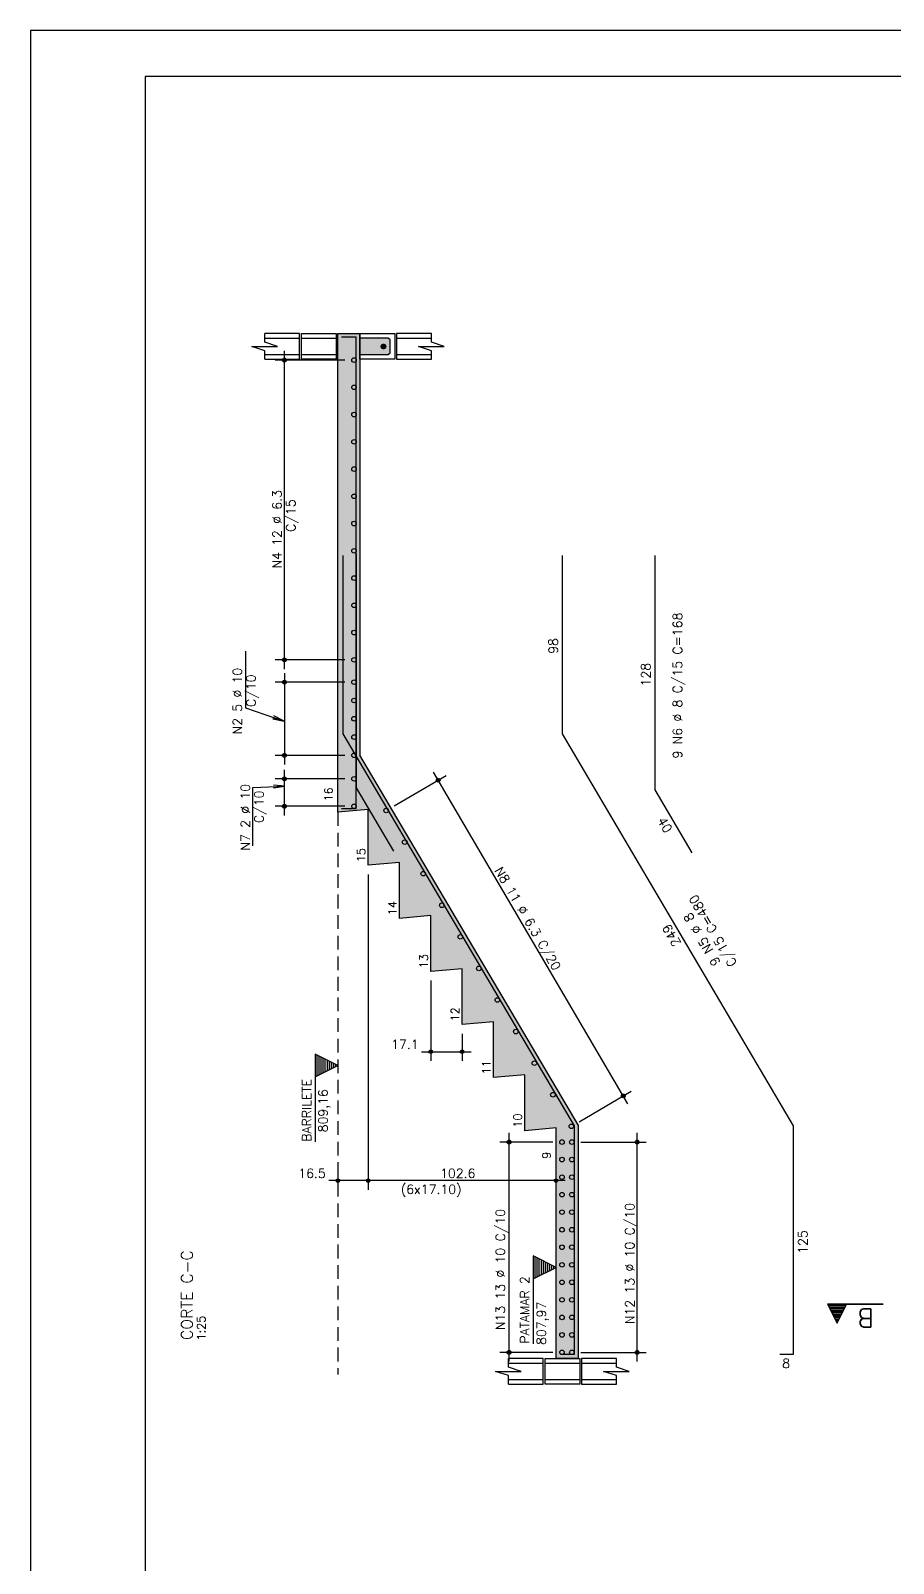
# Model space of a CAD drawing. Extents: x 0 to 84.1, y 0 to 59.4.
# Drawn here: x 0 to 18.85, y 25.9 to 59.4 of the extents above; entities that cross this region are included whole.
import ezdxf

# ---------------------------------------------------------------- set-up
doc = ezdxf.new("R2010")
doc.units = 0
doc.header["$MEASUREMENT"] = 0
doc.linetypes.add('ESTILO_TQS_0001', pattern=[0.45, 0.3, -0.15])
for name, color, linetype in [('ARQ_FOLHA', 7, 'CONTINUOUS'), ('PENA_01', 1, 'CONTINUOUS'), ('PENA_02', 2, 'CONTINUOUS'), ('PENA_03', 3, 'CONTINUOUS'), ('PENA_04', 4, 'CONTINUOUS'), ('PENA_05', 5, 'CONTINUOUS'), ('PENA_10', 253, 'CONTINUOUS')]:
    doc.layers.add(name, color=color, linetype=linetype)
doc.styles.get("Standard").update_dxf_attribs({"font": 'ROMANS.SHX'})

msp = doc.modelspace()

# ---------------------------------------------------------------- linework, layer by layer
at = {"layer": 'ARQ_FOLHA', "color": 1}
for points in [[(0, 0), (84.1, 0), (84.1, 59.4), (0, 59.4)], [(2.5, 1), (83.1, 1), (83.1, 58.4), (2.5, 58.4)]]:
    msp.add_lwpolyline(points, close=True, dxfattribs=at)
at = {"layer": 'PENA_01', "linetype": 'Continuous'}
for p, q in [((6.713, 42.319), (6.713, 52.78)), ((6.713, 52.78), (7.193, 52.78)), ((7.193, 52.78), (7.193, 43.57)), ((5.543, 45.449), (5.543, 52.401)), ((6.863, 52.201), (5.343, 52.201)), ((6.863, 45.649), (5.343, 45.649)), ((5.543, 45.362), (5.543, 43.362)), ((6.863, 45.162), (5.343, 45.162)), ((6.863, 43.562), (5.343, 43.562)), ((11.957, 35.49), (7.193, 43.57)), ((5.543, 42.249), (5.543, 43.249)), ((6.863, 43.049), (5.343, 43.049)), ((7.94, 42.458), (9.074, 43.122)), ((13.048, 35.947), (8.8, 43.194)), ((6.863, 42.449), (5.343, 42.449)), ((7.373, 42.379), (6.713, 42.319)), ((7.373, 41.159), (7.373, 42.379)), ((8.057, 41.219), (7.373, 41.159)), ((8.057, 39.999), (8.057, 41.219)), ((7.373, 40.959), (7.373, 34.068)), ((8.741, 40.059), (8.057, 39.999)), ((8.741, 38.839), (8.741, 40.059)), ((9.425, 38.899), (8.741, 38.839)), ((9.425, 37.679), (9.425, 38.899)), ((8.741, 38.639), (8.741, 36.886)), ((10.109, 37.739), (9.425, 37.679)), ((10.109, 36.519), (10.109, 37.739)), ((9.425, 37.479), (9.425, 36.886)), ((8.541, 37.086), (9.625, 37.086)), ((10.793, 36.579), (10.109, 36.519)), ((10.793, 35.359), (10.793, 36.579)), ((11.986, 35.556), (13.12, 36.221)), ((10.45, 30.315), (10.45, 35.311)), ((11.477, 35.419), (10.793, 35.359)), ((11.477, 30.38), (11.477, 35.419)), ((11.957, 35.49), (11.957, 30.38)), ((13.248, 30.315), (13.248, 35.311)), ((7.373, 34.843), (7.373, 34.068)), ((11.407, 35.111), (10.25, 35.111)), ((12.022, 35.111), (13.448, 35.111)), ((6.713, 34.564), (6.713, 34.068)), ((7.573, 34.268), (6.513, 34.268)), ((11.677, 34.268), (7.173, 34.268)), ((11.477, 33.957), (11.477, 34.468)), ((11.407, 30.515), (10.25, 30.515)), ((12.022, 30.515), (13.448, 30.515)), ((11.957, 30.38), (11.477, 30.38))]:
    msp.add_line(p, q, dxfattribs=at)
at = {"layer": 'PENA_01', "linetype": 'ESTILO_TQS_0001'}
msp.add_line((6.713, 42.319), (6.713, 30.035), dxfattribs=at)
at = {"layer": 'PENA_02', "linetype": 'Continuous'}
for points in [[(0, 0), (84.1, 0), (84.1, 59.4), (0, 59.4), (0, 0)], [(0, 0), (84.1, 0), (84.1, 59.4), (0, 59.4), (0, 0)], [(5.113, 52.22), (5.113, 52.406), (4.833, 52.5), (5.393, 52.5), (5.113, 52.593), (5.113, 52.78)], [(8.753, 52.22), (8.753, 52.406), (8.473, 52.5), (9.033, 52.5), (8.753, 52.593), (8.753, 52.78)], [(10.437, 29.82), (10.437, 30.006), (10.157, 30.1), (10.717, 30.1), (10.437, 30.193), (10.437, 30.38)], [(12.797, 29.82), (12.797, 30.006), (12.517, 30.1), (13.077, 30.1), (12.797, 30.193), (12.797, 30.38)]]:
    msp.add_lwpolyline(points, dxfattribs=at)
for centre, radius in [((5.543, 52.201), 0.0416), ((5.543, 52.201), 0.0208), ((5.543, 45.649), 0.0416), ((5.543, 45.649), 0.0208), ((5.543, 45.162), 0.0416), ((5.543, 45.162), 0.0208), ((5.543, 43.562), 0.0416), ((5.543, 43.562), 0.0208), ((5.543, 43.049), 0.0416), ((5.543, 43.049), 0.0208), ((8.901, 43.021), 0.0416), ((8.901, 43.021), 0.0208), ((5.543, 42.449), 0.0416), ((5.543, 42.449), 0.0208), ((8.741, 37.086), 0.04), ((8.741, 37.086), 0.02), ((9.425, 37.086), 0.04), ((9.425, 37.086), 0.02), ((12.947, 36.12), 0.0416), ((12.947, 36.12), 0.0208), ((10.45, 35.111), 0.0416), ((10.45, 35.111), 0.0208), ((13.248, 35.111), 0.0416), ((13.248, 35.111), 0.0208), ((6.713, 34.268), 0.04), ((6.713, 34.268), 0.02), ((7.373, 34.268), 0.04), ((7.373, 34.268), 0.04), ((7.373, 34.268), 0.02), ((7.373, 34.268), 0.02), ((11.477, 34.268), 0.04), ((11.477, 34.268), 0.02), ((10.45, 30.515), 0.0416), ((10.45, 30.515), 0.0208), ((13.248, 30.515), 0.0416), ((13.248, 30.515), 0.0208)]:
    msp.add_circle(centre, radius, dxfattribs=at)
at = {"layer": 'PENA_03', "linetype": 'Continuous'}
for p, q in [((5.873, 52.78), (5.113, 52.78)), ((5.113, 52.68), (5.873, 52.68)), ((5.873, 52.22), (5.873, 52.78)), ((5.913, 52.68), (6.673, 52.68)), ((8.753, 52.78), (7.993, 52.78)), ((7.993, 52.78), (7.993, 52.22)), ((7.993, 52.68), (8.753, 52.68)), ((5.113, 52.32), (5.873, 52.32)), ((5.913, 52.32), (6.673, 52.32)), ((7.993, 52.32), (8.753, 52.32)), ((5.113, 52.22), (5.873, 52.22)), ((7.993, 52.22), (8.753, 52.22)), ((6.213, 37.035), (6.213, 35.115)), ((6.713, 36.785), (6.213, 37.035)), ((6.258, 36.557), (6.258, 37.013)), ((6.303, 36.579), (6.303, 36.99)), ((6.347, 36.602), (6.347, 36.968)), ((6.392, 36.624), (6.392, 36.946)), ((6.436, 36.646), (6.436, 36.923)), ((6.481, 36.669), (6.481, 36.901)), ((6.526, 36.691), (6.526, 36.879)), ((6.57, 36.713), (6.57, 36.856)), ((6.713, 36.785), (6.213, 36.535)), ((6.615, 36.735), (6.615, 36.834)), ((6.659, 36.758), (6.659, 36.812)), ((10.977, 32.623), (10.977, 30.703)), ((11.477, 32.373), (10.977, 32.623)), ((11.022, 32.145), (11.022, 32.6)), ((11.067, 32.167), (11.067, 32.578)), ((11.111, 32.19), (11.111, 32.556)), ((11.156, 32.212), (11.156, 32.533)), ((11.2, 32.234), (11.2, 32.511)), ((11.477, 32.373), (10.977, 32.123)), ((11.245, 32.256), (11.245, 32.489)), ((11.29, 32.279), (11.29, 32.467)), ((11.334, 32.301), (11.334, 32.444)), ((11.379, 32.323), (11.379, 32.422)), ((11.423, 32.346), (11.423, 32.4)), ((11.197, 30.38), (10.437, 30.38)), ((10.437, 30.28), (11.197, 30.28)), ((11.197, 29.82), (11.197, 30.38)), ((11.238, 30.28), (11.998, 30.28)), ((12.797, 30.38), (12.037, 30.38)), ((12.037, 30.38), (12.037, 29.82)), ((12.037, 30.28), (12.797, 30.28)), ((10.437, 29.92), (11.197, 29.92)), ((10.437, 29.82), (11.197, 29.82)), ((11.238, 29.92), (11.998, 29.92)), ((12.037, 29.92), (12.797, 29.92)), ((12.037, 29.82), (12.797, 29.82))]:
    msp.add_line(p, q, dxfattribs=at)
for points in [[(6.673, 52.78), (6.673, 52.22), (5.913, 52.22), (5.913, 52.78), (6.673, 52.78)], [(7.953, 52.78), (7.953, 52.22), (7.193, 52.22), (7.193, 52.78), (7.953, 52.78)], [(7.193, 52.32), (7.813, 52.32), (7.853, 52.36), (7.853, 52.64), (7.813, 52.68), (7.193, 52.68)], [(7.707, 52.447), (7.697, 52.448), (7.687, 52.452), (7.678, 52.457), (7.67, 52.464), (7.664, 52.472), (7.66, 52.482), (7.657, 52.492), (7.657, 52.503), (7.66, 52.513), (7.664, 52.522), (7.67, 52.531), (7.678, 52.538), (7.687, 52.543), (7.697, 52.546), (7.707, 52.547), (7.717, 52.546), (7.727, 52.543), (7.736, 52.538), (7.744, 52.531), (7.75, 52.522), (7.755, 52.513), (7.757, 52.503), (7.757, 52.492), (7.755, 52.482), (7.75, 52.472), (7.744, 52.464), (7.736, 52.457), (7.727, 52.452), (7.717, 52.448), (7.707, 52.447)], [(4.692, 45.836), (4.692, 44.601), (5.536, 44.313), (5.291, 44.362), (5.536, 44.313), (5.312, 44.424)], [(4.851, 41.585), (4.851, 42.861), (5.551, 42.892), (5.305, 42.849), (5.551, 42.892), (5.302, 42.914)], [(6.213, 36.535), (6.713, 36.785), (6.213, 37.035), (6.213, 36.535)], [(10.977, 32.123), (11.477, 32.373), (10.977, 32.623), (10.977, 32.123)], [(17.413, 31.566), (17.617, 31.157), (17.822, 31.566), (17.413, 31.566)], [(11.998, 30.38), (11.998, 29.82), (11.238, 29.82), (11.238, 30.38), (11.998, 30.38)]]:
    msp.add_lwpolyline(points, dxfattribs=at)
for centre in [(7.707, 52.497), (7.063, 52.201), (7.063, 51.605), (7.063, 51.01), (7.063, 50.414), (7.063, 49.819), (7.063, 49.223), (7.063, 48.627), (7.063, 48.032), (7.063, 47.436), (7.063, 46.841), (7.063, 46.245), (7.063, 45.649), (7.063, 45.162), (7.063, 44.762), (7.063, 44.362), (7.063, 43.962), (7.063, 43.562), (7.063, 43.049), (7.063, 42.449), (7.767, 42.357), (8.172, 41.666), (8.577, 40.976), (8.577, 40.976), (8.981, 40.286), (9.386, 39.596), (9.79, 38.906), (10.195, 38.216), (10.6, 37.525), (11.004, 36.835), (11.409, 36.145), (11.813, 35.455), (11.607, 35.111), (11.822, 35.111), (11.607, 34.728), (11.822, 34.728), (11.607, 34.345), (11.822, 34.345), (11.607, 33.962), (11.822, 33.962), (11.607, 33.578), (11.822, 33.579), (11.607, 33.195), (11.822, 33.195), (11.607, 32.812), (11.822, 32.813), (11.607, 32.429), (11.822, 32.429), (11.607, 32.046), (11.822, 32.047), (11.607, 31.662), (11.822, 31.662), (11.607, 31.279), (11.822, 31.281), (11.607, 30.896), (11.822, 30.896), (11.607, 30.515), (11.822, 30.515)]:
    msp.add_circle(centre, 0.05, dxfattribs=at)
for points in [[(7.707, 52.447), (7.657, 52.503), (7.66, 52.513)], [(7.707, 52.447), (7.657, 52.492), (7.657, 52.503)], [(7.707, 52.447), (7.66, 52.482), (7.657, 52.492)], [(7.707, 52.447), (7.66, 52.513), (7.664, 52.522)], [(7.707, 52.447), (7.664, 52.472), (7.66, 52.482)], [(7.707, 52.447), (7.664, 52.522), (7.67, 52.531)], [(7.707, 52.447), (7.67, 52.464), (7.664, 52.472)], [(7.707, 52.447), (7.67, 52.531), (7.678, 52.538)], [(7.707, 52.447), (7.678, 52.457), (7.67, 52.464)], [(7.707, 52.447), (7.678, 52.538), (7.687, 52.543)], [(7.707, 52.447), (7.687, 52.452), (7.678, 52.457)], [(7.707, 52.447), (7.687, 52.543), (7.697, 52.546)], [(7.707, 52.447), (7.697, 52.448), (7.687, 52.452)], [(7.707, 52.447), (7.697, 52.546), (7.707, 52.547)], [(7.707, 52.447), (7.707, 52.547), (7.717, 52.546)], [(7.707, 52.447), (7.717, 52.546), (7.727, 52.543)], [(7.707, 52.447), (7.727, 52.543), (7.736, 52.538)], [(7.707, 52.447), (7.736, 52.538), (7.744, 52.531)], [(7.707, 52.447), (7.744, 52.531), (7.75, 52.522)], [(7.707, 52.447), (7.75, 52.522), (7.755, 52.513)], [(7.707, 52.447), (7.755, 52.513), (7.757, 52.503)], [(7.707, 52.447), (7.757, 52.503), (7.757, 52.492)], [(7.707, 52.447), (7.757, 52.492), (7.755, 52.482)], [(7.707, 52.447), (7.755, 52.482), (7.75, 52.472)], [(7.707, 52.447), (7.75, 52.472), (7.744, 52.464)], [(7.707, 52.447), (7.744, 52.464), (7.736, 52.457)], [(7.707, 52.447), (7.736, 52.457), (7.727, 52.452)], [(7.707, 52.447), (7.727, 52.452), (7.717, 52.448)], [(7.707, 52.447), (7.717, 52.448), (7.707, 52.447)]]:
    msp.add_solid(points, dxfattribs=at)
at = {"layer": 'PENA_04', "linetype": 'Continuous'}
for p, q in [((18.626, 31.568), (17.41, 31.568)), ((17.41, 31.568), (17.617, 31.153)), ((17.413, 31.566), (18.626, 31.566)), ((17.413, 31.566), (17.617, 31.157)), ((17.428, 31.536), (17.807, 31.536)), ((17.444, 31.504), (17.791, 31.504)), ((17.617, 31.157), (17.822, 31.566)), ((17.617, 31.153), (17.824, 31.566)), ((17.46, 31.472), (17.775, 31.472)), ((17.476, 31.44), (17.759, 31.44)), ((17.491, 31.408), (17.743, 31.408)), ((17.507, 31.376), (17.727, 31.376)), ((17.523, 31.345), (17.711, 31.344)), ((17.539, 31.312), (17.695, 31.312)), ((17.555, 31.281), (17.679, 31.281)), ((17.571, 31.249), (17.663, 31.249)), ((17.587, 31.217), (17.647, 31.217)), ((17.603, 31.185), (17.631, 31.185))]:
    msp.add_line(p, q, dxfattribs=at)
at = {"layer": 'PENA_05', "linetype": 'Continuous'}
for p, q in [((7.113, 52.7), (6.793, 52.7)), ((7.113, 42.399), (7.113, 52.7)), ((6.825, 44.032), (6.825, 47.929)), ((7.113, 47.969), (7.113, 42.849)), ((11.616, 44.032), (11.616, 47.929)), ((13.638, 47.929), (13.638, 42.809)), ((11.877, 35.464), (6.825, 44.032)), ((16.668, 35.464), (11.616, 44.032)), ((7.113, 42.849), (7.923, 41.469)), ((13.638, 42.809), (14.447, 41.429)), ((6.793, 42.399), (7.113, 42.399)), ((11.877, 30.476), (11.877, 35.464)), ((16.668, 30.476), (16.668, 35.464)), ((11.573, 30.476), (11.877, 30.476)), ((16.364, 30.476), (16.668, 30.476))]:
    msp.add_line(p, q, dxfattribs=at)
at = {"layer": 'PENA_10', "linetype": 'Continuous'}
for points in [[(6.713, 52.78), (7.193, 52.78), (6.713, 42.319)], [(7.193, 52.78), (7.193, 43.57), (6.713, 42.319)], [(7.193, 52.68), (7.193, 52.32), (7.813, 52.32)], [(7.193, 52.68), (7.813, 52.32), (7.853, 52.36)], [(7.193, 52.68), (7.853, 52.36), (7.853, 52.64)], [(7.193, 52.68), (7.853, 52.64), (7.813, 52.68)], [(7.193, 52.68), (7.813, 52.68), (7.193, 52.68)], [(6.713, 42.319), (7.193, 43.57), (7.373, 42.379)], [(7.193, 43.57), (11.957, 35.49), (7.373, 42.379)], [(7.373, 41.159), (7.373, 42.379), (8.057, 41.219)], [(7.373, 42.379), (11.957, 35.49), (8.057, 41.219)], [(8.057, 41.219), (11.957, 35.49), (8.741, 40.059)], [(8.741, 40.059), (8.057, 39.999), (8.057, 41.219)], [(11.957, 35.49), (9.425, 38.899), (8.741, 40.059)], [(8.741, 40.059), (9.425, 38.899), (8.741, 38.839)], [(9.425, 38.899), (10.109, 37.739), (9.425, 37.679)], [(11.957, 35.49), (10.109, 37.739), (9.425, 38.899)], [(11.957, 35.49), (10.793, 36.579), (10.109, 37.739)], [(10.793, 36.579), (10.109, 36.519), (10.109, 37.739)], [(11.477, 35.419), (10.793, 36.579), (11.957, 35.49)], [(11.477, 35.419), (10.793, 35.359), (10.793, 36.579)], [(11.957, 30.38), (11.477, 35.419), (11.957, 35.49)], [(11.957, 30.38), (11.477, 30.38), (11.477, 35.419)]]:
    msp.add_solid(points, dxfattribs=at)

# ---------------------------------------------------------------- texts
at = {"layer": 'PENA_03', "linetype": 'Continuous'}
for s, height, rotation, p in [('N4 12 %%c 6.3', 0.2, 90, (5.483, 47.645)), ('C/15', 0.2, 90, (5.783, 48.445)), ('9 N6 %%c 8 C/15 C=168', 0.2, 90, (14.231, 43.493)), ('98', 0.2, 90, (11.516, 45.781)), ('128', 0.2, 90, (13.538, 45.069)), ('N2 5 %%c 10', 0.2, 90, (4.615, 44.019)), ('C/10', 0.2, 90, (4.915, 44.619)), ('N7 2 %%c 10', 0.2, 90, (4.788, 41.481)), ('C/10', 0.2, 90, (5.088, 42.081)), ('16', 0.18, 90, (6.597, 42.556)), ('40', 0.2, 300.3791, (13.682, 42.14)), ('15', 0.18, 90, (7.31, 41.228)), ('N8 11 %%c 6.3 C/20', 0.2, 300.381, (10.126, 41.05)), ('14', 0.18, 90, (7.994, 40.068)), ('C/15 C=480', 0.2, 120.3791, (15.435, 39.016)), ('9 N5 %%c 8', 0.2, 120.3791, (15.075, 39.036)), ('249', 0.2, 120.5259, (14.217, 39.457)), ('13', 0.18, 90, (8.678, 38.908)), ('12', 0.18, 90, (9.362, 37.748)), ('11', 0.18, 90, (10.046, 36.588)), ('10', 0.18, 90, (10.73, 35.428)), ('9', 0.18, 90, (11.359, 34.743)), ('N13 13 %%c 10 C/10', 0.2, 90, (10.362, 31.001)), ('N12 13 %%c 10 C/10', 0.2, 90, (13.188, 31.133)), ('125', 0.2, 90, (16.968, 32.67)), ('1:25', 0.18, 90, (3.817, 30.775))]:
    msp.add_text(s, height=height, rotation=rotation, dxfattribs=at).set_placement(p)
for s, p in [('17.1', (7.875, 37.146)), ('16.5', (5.847, 34.328)), ('102.6', (8.945, 34.328)), ('(6x17.10)', (8.086, 33.98)), ('8', (16.416, 30.176))]:
    msp.add_text(s, height=0.2, dxfattribs=at).set_placement(p)
at = {"layer": 'PENA_04', "linetype": 'Continuous'}
for s, height, rotation, p in [('BARRILETE', 0.2, 90, (6.129, 35.117)), ('809,16', 0.2, 90, (6.488, 35.325)), ('PATAMAR 2', 0.2, 90, (10.893, 30.705)), ('807,97', 0.2, 90, (11.257, 30.678)), ('B', 0.4, 180, (18.426, 31.468))]:
    msp.add_text(s, height=height, rotation=rotation, dxfattribs=at).set_placement(p)
at = {"layer": 'PENA_05', "linetype": 'Continuous'}
msp.add_text('CORTE C-C', height=0.25, rotation=90, dxfattribs=at).set_placement((3.537, 30.785))

doc.saveas('drawing.dxf')
